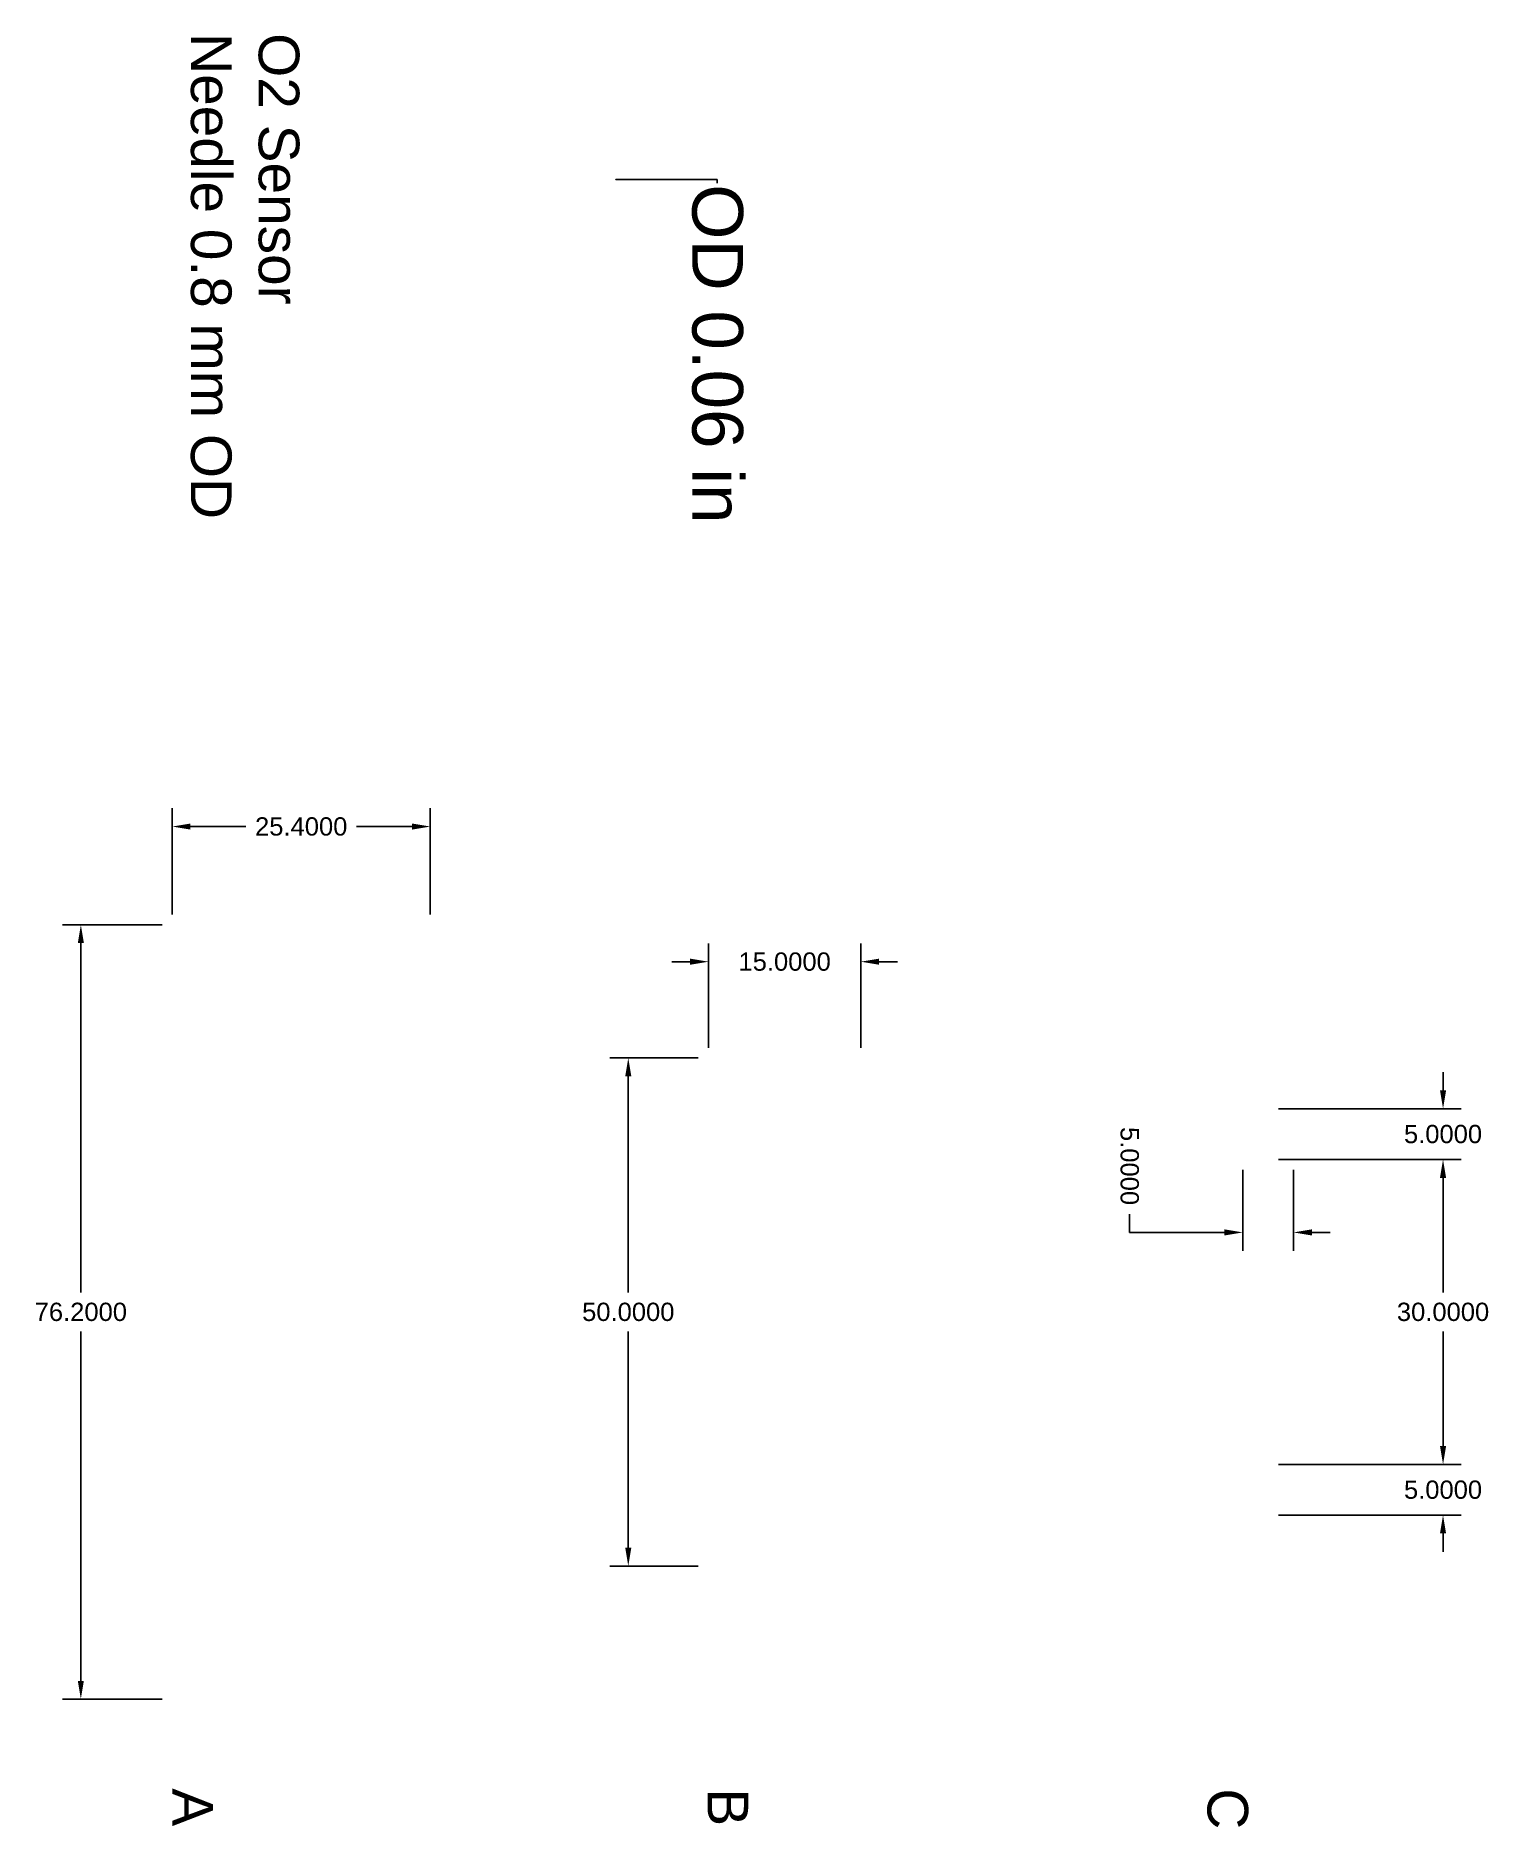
# Model space of a CAD drawing. Header units: inches. Extents: x -22 to 121, y -42 to 134.
import ezdxf
from ezdxf import colors
from ezdxf.entities.mleader import LeaderData, LeaderLine
from ezdxf.math import Vec2, Vec3

# ---------------------------------------------------------------- set-up
doc = ezdxf.new("R2010")
doc.units = ezdxf.units.IN
doc.header["$MEASUREMENT"] = 0
doc.styles.get("Standard").update_dxf_attribs({"font": 'arial.ttf'})
doc.dimstyles.get("Standard").update_dxf_attribs({"dimtxt": 1.8, "dimasz": 1.8, "dimexe": 1.8, "dimexo": 1, "dimgap": 1, "dimtad": 0, "dimtih": 1, "dimtoh": 1, "dimdec": 4, "dimzin": 0, "dimdsep": 46, "dimtxsty": 'Standard', "dimcen": 0.09, "dimclrd": 2, "dimclre": 2, "dimclrt": 3, "dimadec": 0, "dimazin": 0, "dimtfac": 1, "dimtdec": 4, "dimtofl": 0, "dimtmove": 0, "dimatfit": 3, "dimfxl": 1, "dimtfillclr": 3, "dimtolj": 1, "dimtzin": 0, "dimarcsym": 0})

# ---------------------------------------------------------------- blocks, each defined once
blk = doc.blocks.new('*D2')
at = {"color": 2, "lineweight": -2, "transparency": 16777216}
for p, q in [((-8.44, 47.93), (-8.44, 58.4)), ((16.96, 47.93), (16.96, 58.4)), ((-6.64, 56.6), (-1.19, 56.6)), ((15.16, 56.6), (9.71, 56.6))]:
    blk.add_line(p, q, dxfattribs=at)
at = {"color": 2, "transparency": 16777216}
for points in [[(-6.64, 56.9), (-6.64, 56.3), (-8.44, 56.6)], [(15.16, 56.9), (15.16, 56.3), (16.96, 56.6)]]:
    blk.add_solid(points, dxfattribs=at)
at = {"layer": 'Defpoints', "color": 0, "transparency": 16777216}
for p in [(-8.44, 56.6), (-8.44, 46.93, 1.02), (16.96, 46.93, 1.02)]:
    blk.add_point(p, dxfattribs=at)
at = {"color": 3, "transparency": 16777216, "insert": (4.26, 56.6), "char_height": 1.8, "attachment_point": 5}
blk.add_mtext('\\A1;25.4000', dxfattribs=at)
blk = doc.blocks.new('*D3')
at = {"color": 2, "lineweight": -2, "transparency": 16777216}
for p, q in [((-9.44, 46.93), (-19.23, 46.93)), ((-17.43, 45.13), (-17.43, 10.75)), ((-17.43, -27.47), (-17.43, 6.91)), ((-9.44, -29.27), (-19.23, -29.27))]:
    blk.add_line(p, q, dxfattribs=at)
at = {"color": 2, "transparency": 16777216}
for points in [[(-17.73, 45.13), (-17.13, 45.13), (-17.43, 46.93)], [(-17.73, -27.47), (-17.13, -27.47), (-17.43, -29.27)]]:
    blk.add_solid(points, dxfattribs=at)
at = {"layer": 'Defpoints', "color": 0, "transparency": 16777216}
for p in [(-8.44, 46.93), (-17.43, -29.27), (-8.44, -29.27)]:
    blk.add_point(p, dxfattribs=at)
at = {"color": 3, "transparency": 16777216, "insert": (-17.43, 8.83), "char_height": 1.8, "attachment_point": 5}
blk.add_mtext('\\A1;76.2000', dxfattribs=at)
blk = doc.blocks.new('*D5')
at = {"color": 2, "lineweight": -2, "transparency": 16777216}
for p, q in [((43.34, 33.83), (34.65, 33.83)), ((36.45, 32.03), (36.45, 10.75)), ((36.45, -14.37), (36.45, 6.91)), ((43.34, -16.17), (34.65, -16.17))]:
    blk.add_line(p, q, dxfattribs=at)
at = {"color": 2, "transparency": 16777216}
for points in [[(36.15, 32.03), (36.75, 32.03), (36.45, 33.83)], [(36.15, -14.37), (36.75, -14.37), (36.45, -16.17)]]:
    blk.add_solid(points, dxfattribs=at)
at = {"layer": 'Defpoints', "color": 0, "transparency": 16777216}
for p in [(36.45, 33.83), (44.34, 33.83, 1), (44.34, -16.17, 1)]:
    blk.add_point(p, dxfattribs=at)
at = {"color": 3, "transparency": 16777216, "insert": (36.45, 8.83), "char_height": 1.8, "attachment_point": 5}
blk.add_mtext('\\A1;50.0000', dxfattribs=at)
blk = doc.blocks.new('*D11')
at = {"color": 2, "lineweight": -2, "transparency": 16777216}
for p, q in [((44.34, 34.83), (44.34, 45.1)), ((59.34, 34.83), (59.34, 45.1)), ((42.54, 43.3), (40.74, 43.3)), ((61.14, 43.3), (62.94, 43.3))]:
    blk.add_line(p, q, dxfattribs=at)
at = {"color": 2, "transparency": 16777216}
for points in [[(42.54, 43.6), (42.54, 43), (44.34, 43.3)], [(61.14, 43.6), (61.14, 43), (59.34, 43.3)]]:
    blk.add_solid(points, dxfattribs=at)
at = {"layer": 'Defpoints', "color": 0, "transparency": 16777216}
for p in [(44.34, 43.3), (44.34, 33.83, 1), (59.34, 33.83, 1)]:
    blk.add_point(p, dxfattribs=at)
at = {"color": 3, "transparency": 16777216, "insert": (51.84, 43.3), "char_height": 1.8, "attachment_point": 5}
blk.add_mtext('\\A1;15.0000', dxfattribs=at)
blk = doc.blocks.new('*D12')
at = {"color": 2, "lineweight": -2, "transparency": 16777216}
for p, q in [((96.93, 22.83), (96.93, 14.86)), ((101.93, 22.83), (101.93, 14.86)), ((85.79, 16.66), (85.79, 18.46)), ((95.13, 16.66), (85.79, 16.66)), ((103.73, 16.66), (105.53, 16.66))]:
    blk.add_line(p, q, dxfattribs=at)
at = {"color": 2, "transparency": 16777216}
for points in [[(95.13, 16.96), (95.13, 16.36), (96.93, 16.66)], [(103.73, 16.96), (103.73, 16.36), (101.93, 16.66)]]:
    blk.add_solid(points, dxfattribs=at)
at = {"layer": 'Defpoints', "color": 0, "transparency": 16777216}
for p in [(96.93, 23.83), (101.93, 23.83), (101.93, 16.66)]:
    blk.add_point(p, dxfattribs=at)
at = {"color": 3, "transparency": 16777216, "insert": (85.79, 23.19), "char_height": 1.8, "attachment_point": 5, "rotation": 270}
blk.add_mtext('\\A1;5.0000', dxfattribs=at)
blk = doc.blocks.new('*D14')
at = {"color": 2, "lineweight": -2, "transparency": 16777216}
for p, q in [((116.64, 30.63), (116.64, 32.43)), ((100.43, 28.83), (118.44, 28.83)), ((100.43, 23.83), (118.44, 23.83)), ((116.64, 22.03), (116.64, 20.23))]:
    blk.add_line(p, q, dxfattribs=at)
at = {"color": 2, "transparency": 16777216}
for points in [[(116.34, 30.63), (116.94, 30.63), (116.64, 28.83)], [(116.34, 22.03), (116.94, 22.03), (116.64, 23.83)]]:
    blk.add_solid(points, dxfattribs=at)
at = {"layer": 'Defpoints', "color": 0, "transparency": 16777216}
for p in [(99.43, 28.83, 1), (116.64, 28.83), (99.43, 23.83, 1)]:
    blk.add_point(p, dxfattribs=at)
at = {"color": 3, "transparency": 16777216, "insert": (116.64, 26.33), "char_height": 1.8, "attachment_point": 5}
blk.add_mtext('\\A1;5.0000', dxfattribs=at)
blk = doc.blocks.new('*D15')
at = {"color": 2, "lineweight": -2, "transparency": 16777216}
for p, q in [((116.64, -4.37), (116.64, -2.57)), ((100.43, -6.17), (118.44, -6.17)), ((100.43, -11.17), (118.44, -11.17)), ((116.64, -12.97), (116.64, -14.77))]:
    blk.add_line(p, q, dxfattribs=at)
at = {"color": 2, "transparency": 16777216}
for points in [[(116.34, -4.37), (116.94, -4.37), (116.64, -6.17)], [(116.34, -12.97), (116.94, -12.97), (116.64, -11.17)]]:
    blk.add_solid(points, dxfattribs=at)
at = {"layer": 'Defpoints', "color": 0, "transparency": 16777216}
for p in [(99.43, -6.17, 1), (99.43, -11.17, 1), (116.64, -11.17)]:
    blk.add_point(p, dxfattribs=at)
at = {"color": 3, "transparency": 16777216, "insert": (116.64, -8.67), "char_height": 1.8, "attachment_point": 5}
blk.add_mtext('\\A1;5.0000', dxfattribs=at)
blk = doc.blocks.new('*D17')
at = {"color": 2, "lineweight": -2, "transparency": 16777216}
for p, q in [((100.43, 23.83), (118.44, 23.83)), ((116.64, 22.03), (116.64, 10.75)), ((116.64, -4.37), (116.64, 6.91)), ((100.43, -6.17), (118.44, -6.17))]:
    blk.add_line(p, q, dxfattribs=at)
at = {"color": 2, "transparency": 16777216}
for points in [[(116.34, 22.03), (116.94, 22.03), (116.64, 23.83)], [(116.34, -4.37), (116.94, -4.37), (116.64, -6.17)]]:
    blk.add_solid(points, dxfattribs=at)
at = {"layer": 'Defpoints', "color": 0, "transparency": 16777216}
for p in [(99.43, 23.83, 1), (99.43, -6.17, 1), (116.64, -6.17)]:
    blk.add_point(p, dxfattribs=at)
at = {"color": 3, "transparency": 16777216, "insert": (116.64, 8.83), "char_height": 1.8, "attachment_point": 5}
blk.add_mtext('\\A1;30.0000', dxfattribs=at)

msp = doc.modelspace()

# ---------------------------------------------------------------- texts
at = {"char_height": 4, "attachment_point": 1, "rotation": 270}
for s, insert in [('O2 Sensor\\PNeedle 0.8 mm OD', (4.07304, 134.6803, 3.61341)), ('A', (-4.41006, -38.04896, 3.61341)), ('B', (48.25769, -38.04896, 3.61341)), ('C', (97.45485, -38.04896, 3.61341))]:
    msp.add_mtext_dynamic_manual_height_columns(s, width=113.1335385, gutter_width=20, heights=[0], dxfattribs=dict(at, insert=insert))

# ---------------------------------------------------------------- dimensions: what is measured, and where the dimension line sits
for base, p1, p2, picture, middle in [((-8.43986, 56.60144, -0.40259), (16.96014, 46.93005, 0.61341), (-8.43986, 46.93005, 0.61341), '*D2', (4.26014, 56.60144, -0.40259)), ((44.34422, 43.30267, -0.40259), (59.34422, 33.83005, 0.59741), (44.34422, 33.83005, 0.59741), '*D11', (51.84422, 43.30267, -0.40259))]:
    dim = msp.add_linear_dim(base=base, p1=p1, p2=p2, dimstyle='Standard')
    dim.commit()
    dim.dimension.update_dxf_attribs({"geometry": picture, "text_midpoint": middle})
for base, p1, p2, picture, middle in [((-17.43064, -29.26995, -0.40259), (-8.43986, 46.93005, -0.40259), (-8.43986, -29.26995, -0.40259), '*D3', (-17.43064, 8.83005, -0.40259)), ((36.44948, 33.83005, -0.40259), (44.34422, -16.16995, 0.59741), (44.34422, 33.83005, 0.59741), '*D5', (36.44948, 8.83005, -0.40259)), ((116.63614, 28.83005, -0.40259), (99.4283, 23.83005, 0.59741), (99.4283, 28.83005, 0.59741), '*D14', (116.63614, 26.33005, -0.40259)), ((116.63614, -6.16995, -0.40259), (99.4283, 23.83005, 0.59741), (99.4283, -6.16995, 0.59741), '*D17', (116.63614, 8.83005, -0.40259)), ((116.63614, -11.16995, -0.40259), (99.4283, -6.16995, 0.59741), (99.4283, -11.16995, 0.59741), '*D15', (116.63614, -8.66995, -0.40259))]:
    dim = msp.add_linear_dim(base=base, p1=p1, p2=p2, angle=90, dimstyle='Standard')
    dim.commit()
    dim.dimension.update_dxf_attribs({"geometry": picture, "text_midpoint": middle})
dim = msp.add_linear_dim(base=(101.9283, 16.65507, 2.59741), p1=(96.9283, 23.83005, 2.59741), p2=(101.9283, 23.83005, 2.59741), dimstyle='Standard')
dim.commit()
dim.dimension.update_dxf_attribs({"geometry": '*D12', "text_midpoint": (85.78504, 23.18829, 2.59741), "dimtype": 160})

# ---------------------------------------------------------------- leaders
ml = msp.add_multileader_mtext('Standard')
ml.set_content('OD 0.06 in', color=256)
ml.set_leader_properties()
ml.build(insert=Vec2(0, 0))
ml.multileader.update_dxf_attribs({"dogleg_length": 0.36, "arrow_head_size": 0.18})
ctx = ml.context
ctx.base_point, ctx.char_height, ctx.arrow_head_size, ctx.landing_gap_size, ctx.plane_origin, ctx.plane_x_axis, ctx.plane_y_axis = Vec3(45.20593, 119.90128, 44.09741), 5, 0.18, 0.09, Vec3(35.03865, 120.26128, 44.09741), Vec3(0, -1), Vec3(1, 0)
notes = []
notes.append((ctx, [(0, (1, 1, 0), (45.20593, 120.26128, 44.09741), (0, -1), 0.36, [(0, [(35.03865, 120.26128, 44.09741)], 0, [])])]))
ctx.mtext.insert, ctx.mtext.text_direction, ctx.mtext.rotation, ctx.mtext.flow_direction = Vec3(47.74857, 119.81128, 44.09741), Vec3(0, -1), 4.71238898, 5
for ctx, leaders in notes:
    for number, flags, end, landing, length, lines in leaders:
        leader = LeaderData()
        leader.index, (leader.has_last_leader_line, leader.has_dogleg_vector, leader.attachment_direction) = number, flags
        leader.last_leader_point, leader.dogleg_vector, leader.dogleg_length = Vec3(end), Vec3(landing), length
        for number, points, colour, breaks in lines:
            line = LeaderLine()
            line.index, line.vertices, line.color, line.breaks = number, Vec3.list(points), colors.encode_raw_color(colour), breaks
            leader.lines.append(line)
        ctx.leaders.append(leader)

doc.saveas('drawing.dxf')
